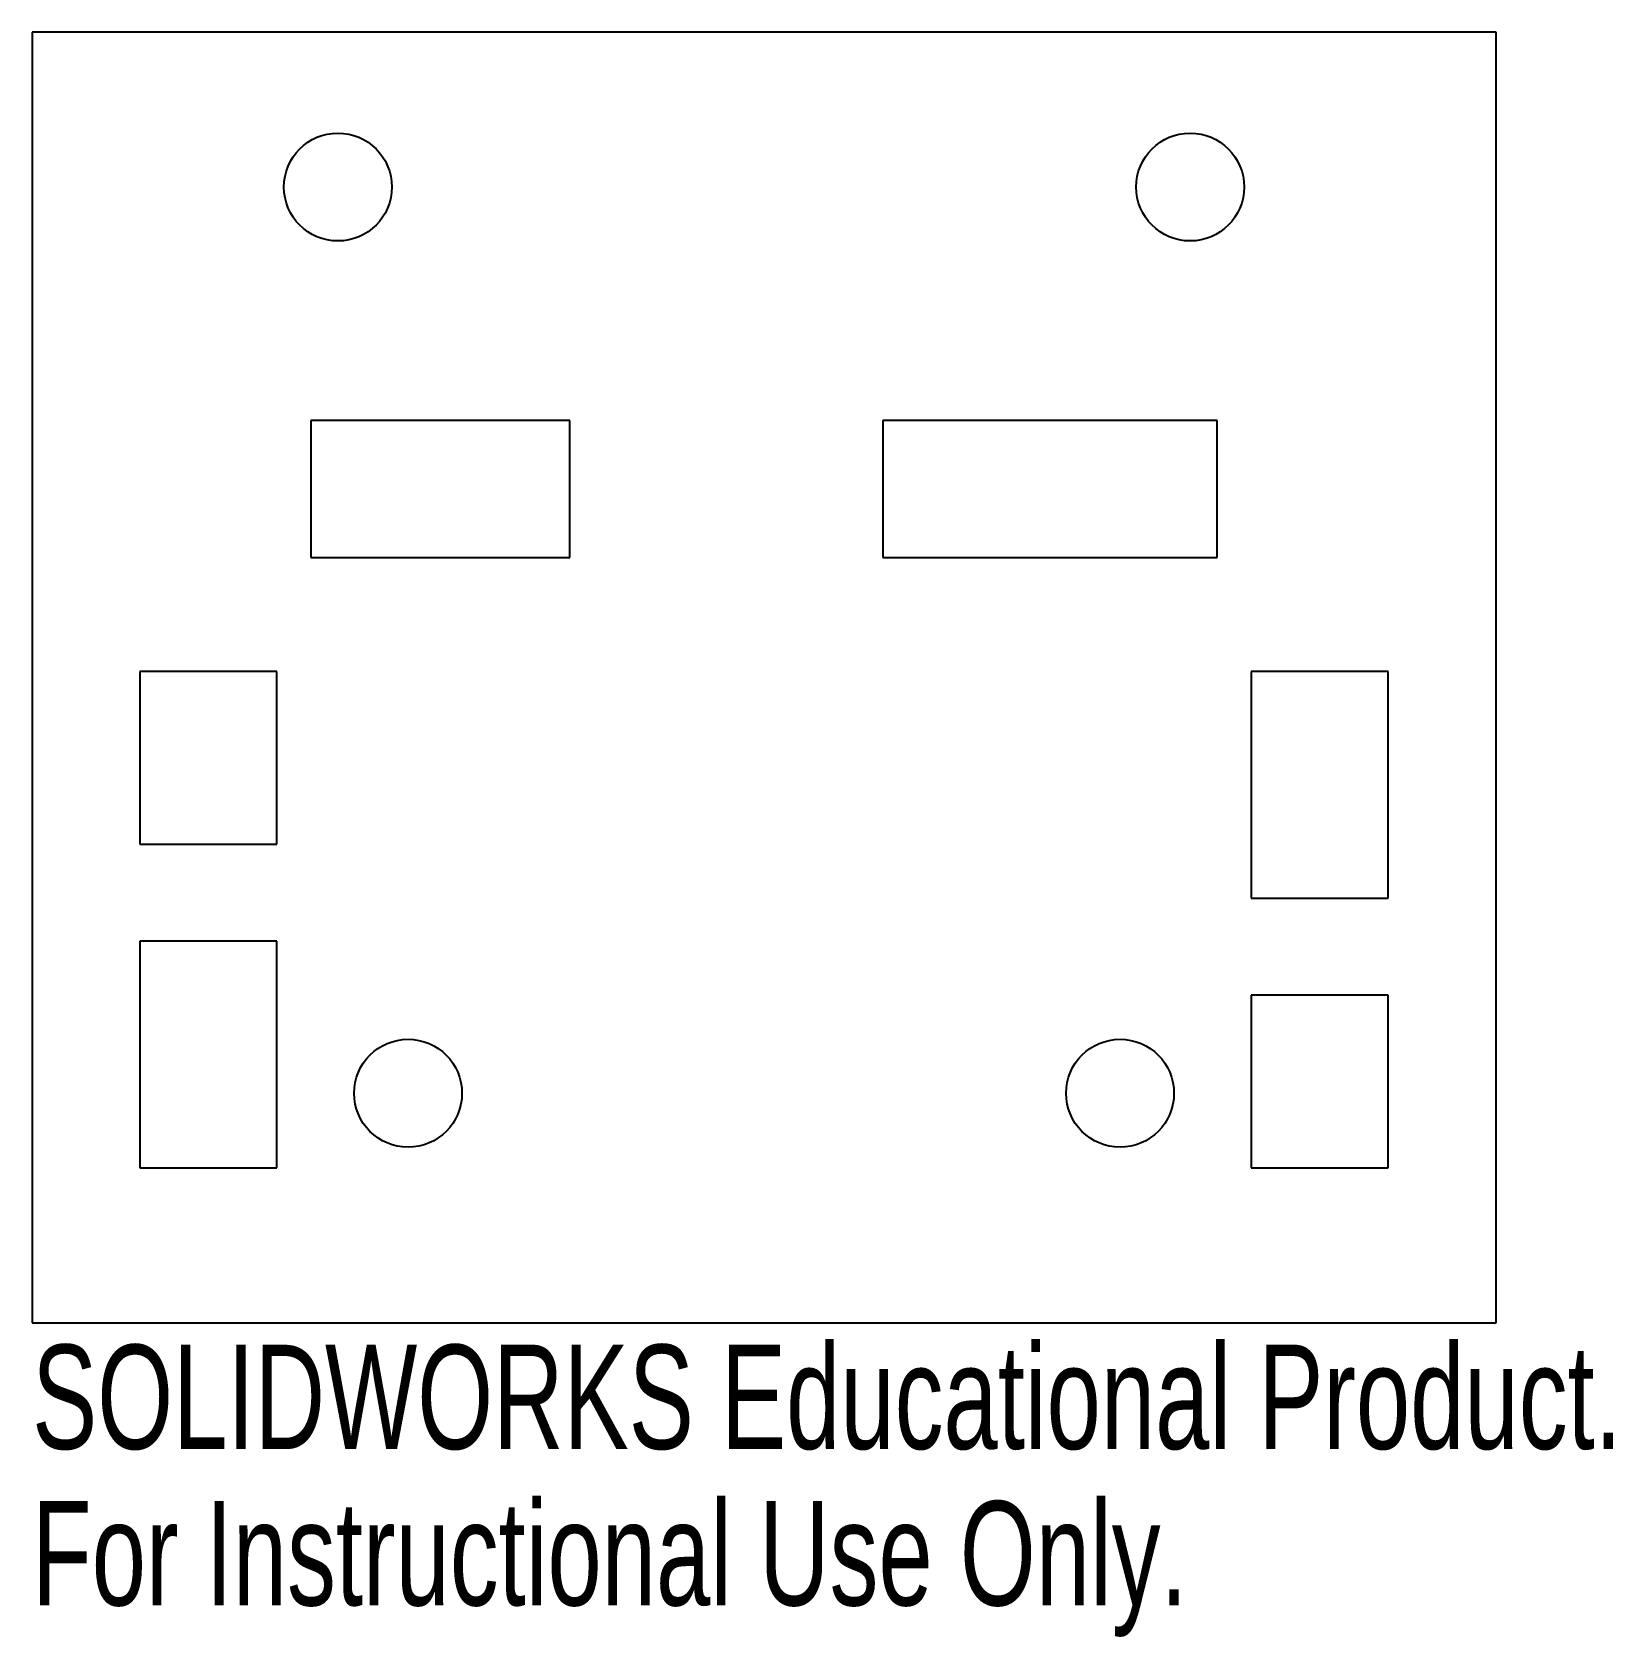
# Model space of a CAD drawing. Header units: millimetres. Extents: x 82.6 to 155.9, y 40.3 to 114.7.
import ezdxf

# ---------------------------------------------------------------- set-up
doc = ezdxf.new("R2010")
doc.units = ezdxf.units.MM
doc.styles.add('SLDTEXTSTYLE0', font='TXT', dxfattribs={"width": 0.7})

msp = doc.modelspace()

# ---------------------------------------------------------------- linework, layer by layer
at = {"color": 7, "linetype": 'Continuous', "lineweight": 25}
for p, q in [((82.649, 114.703), (82.649, 54.888)), ((150.499, 114.703), (82.649, 114.703)), ((150.499, 54.888), (150.499, 114.703)), ((107.574, 96.703), (95.574, 96.703)), ((95.574, 96.703), (95.574, 90.353)), ((107.574, 90.353), (107.574, 96.703)), ((137.574, 96.703), (122.074, 96.703)), ((122.074, 96.703), (122.074, 90.353)), ((137.574, 90.353), (137.574, 96.703)), ((95.574, 90.353), (107.574, 90.353)), ((122.074, 90.353), (137.574, 90.353)), ((93.999, 85.068), (87.649, 85.068)), ((87.649, 85.068), (87.649, 77.068)), ((93.999, 77.068), (93.999, 85.068)), ((139.149, 85.068), (139.149, 74.568)), ((145.499, 85.068), (139.149, 85.068)), ((145.499, 74.568), (145.499, 85.068)), ((87.649, 77.068), (93.999, 77.068)), ((139.149, 74.568), (145.499, 74.568)), ((93.999, 72.568), (87.649, 72.568)), ((87.649, 72.568), (87.649, 62.068)), ((93.999, 62.068), (93.999, 72.568)), ((145.499, 70.068), (139.149, 70.068)), ((139.149, 70.068), (139.149, 62.068)), ((145.499, 62.068), (145.499, 70.068)), ((87.649, 62.068), (93.999, 62.068)), ((139.149, 62.068), (145.499, 62.068)), ((82.649, 54.888), (150.499, 54.888))]:
    msp.add_line(p, q, dxfattribs=at)
for centre in [(96.824, 107.523), (136.324, 107.523), (100.074, 65.523), (133.074, 65.523)]:
    msp.add_circle(centre, 2.5, dxfattribs=at)

# ---------------------------------------------------------------- texts
at = {"color": 7, "linetype": 'Continuous', "char_height": 4.83362, "attachment_point": 1, "style": 'SLDTEXTSTYLE0'}
for s, insert in [('SOLIDWORKS Educational Product.', (82.649, 53.869)), ('For Instructional Use Only.', (82.649, 46.619))]:
    msp.add_mtext(s, dxfattribs=dict(at, insert=insert))

doc.saveas('drawing.dxf')
